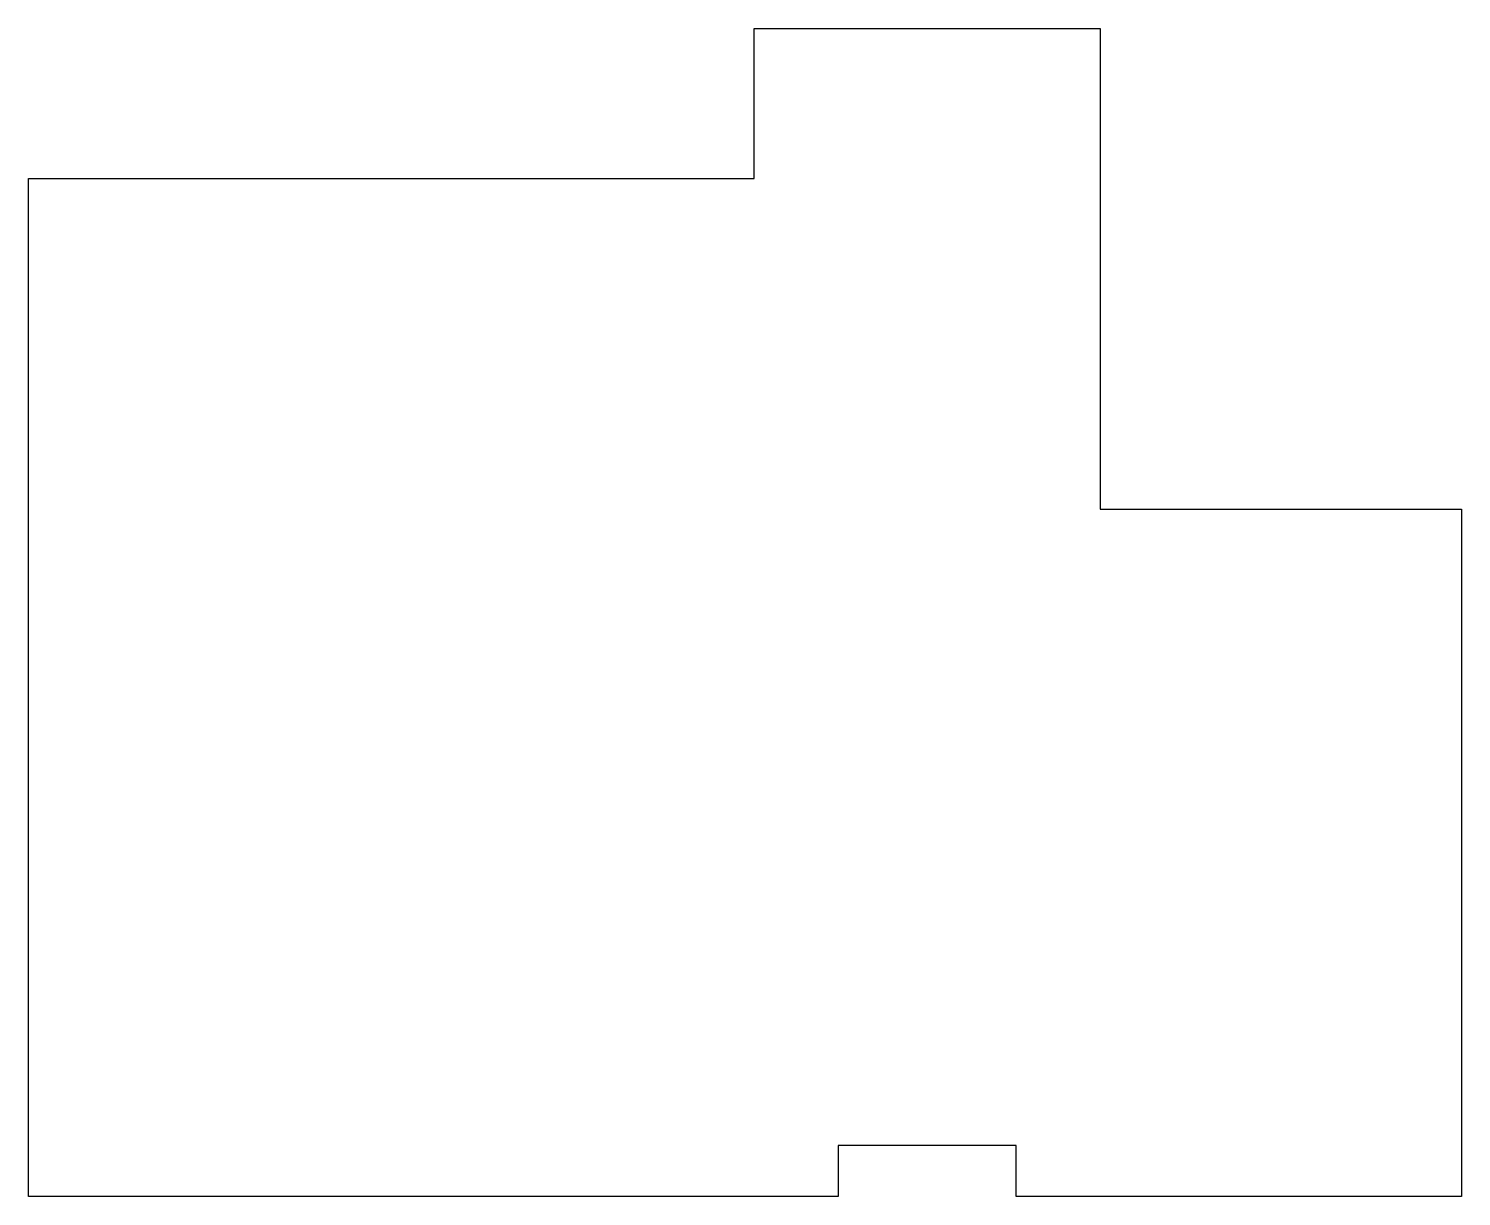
# Model space of a CAD drawing. Header units: millimetres. Extents: x 200 to 14280, y 200 to 11672.
import ezdxf

# ---------------------------------------------------------------- set-up
doc = ezdxf.new("R2010")
doc.units = ezdxf.units.MM

msp = doc.modelspace()

# ---------------------------------------------------------------- linework, layer by layer
for p, q in [((7330, 10200), (7330, 11672)), ((7330, 11672), (10730, 11672)), ((10730, 11672), (10730, 6950)), ((200, 200), (200, 10200)), ((200, 10200), (7330, 10200)), ((10730, 6950), (14280, 6950)), ((14280, 6950), (14280, 200)), ((9905, 700), (8155, 700)), ((8155, 700), (8155, 200)), ((9905, 200), (9905, 700)), ((8155, 200), (200, 200)), ((14280, 200), (9905, 200))]:
    msp.add_line(p, q)

doc.saveas('drawing.dxf')
